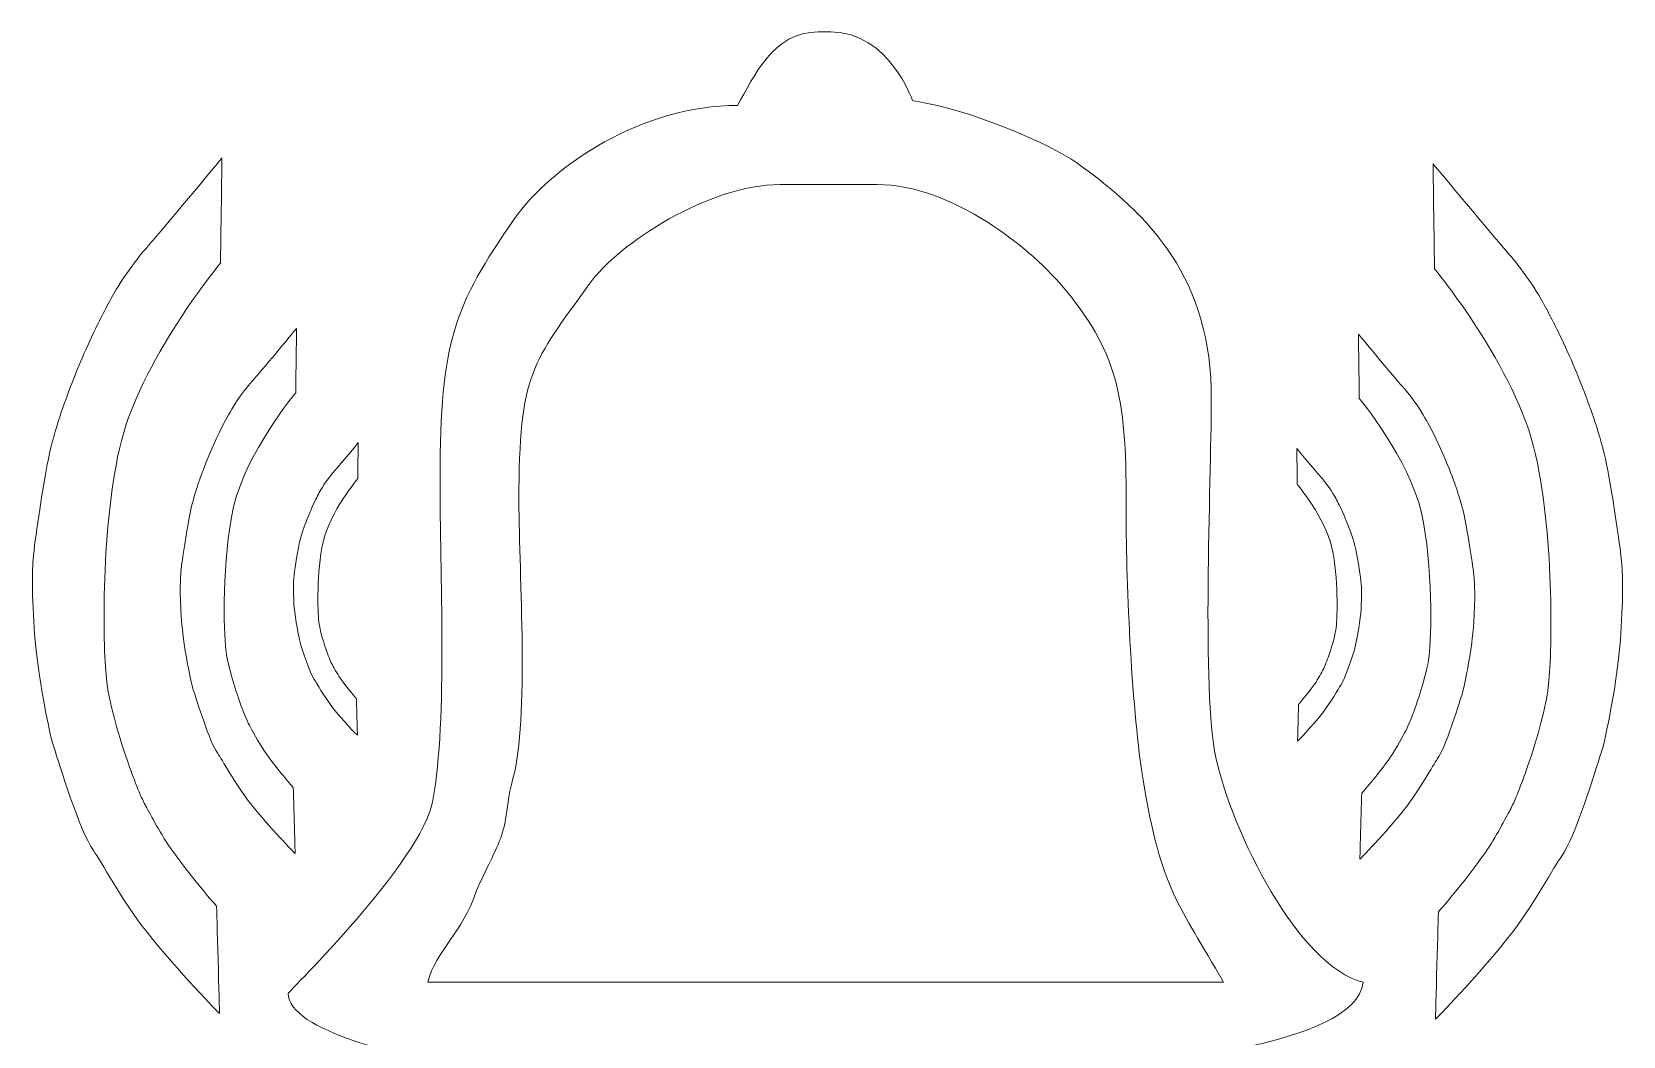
# Model space of a CAD drawing. Header units: millimetres. Extents: x 130143 to 328923, y 19139 to 134795.
# Drawn here: x 231331 to 231505.8, y 66274.4 to 66384.8 of the extents above; entities that cross this region are included whole.
import ezdxf

# ---------------------------------------------------------------- set-up
doc = ezdxf.new("R2010")
doc.units = ezdxf.units.MM
doc.header["$LTSCALE"] = 10
doc.layers.add('邦威智能化', color=7, linetype='Continuous', lineweight=18)

msp = doc.modelspace()

# ---------------------------------------------------------------- linework, layer by layer
at = {"layer": '邦威智能化'}
for points, knots in [([(231408.5116, 66376.67862), (231398.101, 66376.67862), (231388.1128, 66370.12842), (231383.9488, 66364.14042), (231383.9488, 66364.14042), (231377.4136, 66354.73902), (231375.8254, 66350.76942), (231375.8254, 66335.66742), (231375.8254, 66335.66742), (231375.8254, 66325.26702), (231376.6654, 66309.39762), (231375.0454, 66300.35442), (231375.0454, 66300.35442), (231373.8304, 66293.57442), (231359.1484, 66279.31062), (231359.1484, 66279.12162), (231359.1484, 66279.12162), (231359.1484, 66275.06382), (231372.058, 66271.98162), (231377.5594, 66271.41522), (231377.5594, 66271.41522), (231384.4804, 66270.41322), (231394.8424, 66270.42222), (231403.1752, 66270.42222), (231403.1752, 66270.42222), (231406.0696, 66264.64182), (231409.9852, 66253.01802), (231419.047, 66253.74942), (231419.047, 66253.74942), (231426.9172, 66253.38282), (231432.4552, 66264.29802), (231435.1936, 66271.04442), (231435.1936, 66271.04442), (231435.1936, 66271.04442), (231442.5316, 66271.04442), (231442.5316, 66271.04442), (231442.5316, 66271.04442), (231452.7298, 66271.04442), (231476.5882, 66273.30522), (231477.2194, 66280.36422), (231477.2194, 66280.36422), (231470.1028, 66282.13482), (231462.8524, 66296.80902), (231461.041, 66305.06322), (231461.041, 66305.06322), (231459.4942, 66312.11862), (231460.5022, 66335.01102), (231460.5496, 66344.37342), (231460.5496, 66344.37342), (231460.6168, 66357.57582), (231453.8608, 66364.59942), (231445.7596, 66370.36422), (231445.7596, 66370.36422), (231442.5142, 66372.67482), (231435.1984, 66375.47082), (231431.0374, 66376.53522), (231431.0374, 66376.53522), (231430.0114, 66376.79742), (231427.7296, 66377.20842), (231427.7296, 66377.20842), (231427.7296, 66377.20842), (231427.7296, 66377.20842), (231425.1646, 66384.70182), (231418.7656, 66384.75342), (231418.7656, 66384.75342), (231418.7656, 66384.75342), (231417.3652, 66384.75642), (231417.3652, 66384.75642), (231417.3652, 66384.75642), (231412.4242, 66384.75642), (231410.2792, 66379.79142), (231408.5116, 66376.67862)], [0, 0, 0, 0, 0.052631579, 0.052631579, 0.052631579, 0.052631589, 0.105263158, 0.105263158, 0.105263158, 0.105263168, 0.157894737, 0.157894737, 0.157894737, 0.157894747, 0.210526316, 0.210526316, 0.210526316, 0.210526326, 0.263157895, 0.263157895, 0.263157895, 0.263157905, 0.315789474, 0.315789474, 0.315789474, 0.315789484, 0.368421053, 0.368421053, 0.368421053, 0.368421063, 0.421052632, 0.421052632, 0.421052632, 0.421052642, 0.473684211, 0.473684211, 0.473684211, 0.473684221, 0.526315789, 0.526315789, 0.526315789, 0.526315799, 0.578947368, 0.578947368, 0.578947368, 0.578947378, 0.631578947, 0.631578947, 0.631578947, 0.631578957, 0.684210526, 0.684210526, 0.684210526, 0.684210536, 0.736842105, 0.736842105, 0.736842105, 0.736842115, 0.789473684, 0.789473684, 0.789473684, 0.789473694, 0.842105263, 0.842105263, 0.842105263, 0.842105273, 0.894736842, 0.894736842, 0.894736842, 0.894736852, 1, 1, 1, 1]), ([(231351.7144, 66359.35482), (231351.7144, 66359.35482), (231342.721, 66348.48822), (231340.606, 66338.94102), (231340.606, 66338.94102), (231338.491, 66329.39442), (231338.8192, 66316.65282), (231339.214, 66313.39542), (231339.214, 66313.39542), (231339.4678, 66311.30922), (231340.3648, 66307.92102), (231341.482, 66304.69422), (231341.482, 66304.69422), (231342.1084, 66302.88402), (231342.9604, 66300.67422), (231343.4332, 66299.86482), (231343.4332, 66299.86482), (231343.8652, 66299.12562), (231344.9914, 66296.84922), (231346.1308, 66295.22982), (231346.1308, 66295.22982), (231348.4642, 66291.91242), (231351.2812, 66288.71922), (231351.2812, 66288.71922), (231351.2812, 66288.71922), (231351.2812, 66288.71922), (231351.6124, 66276.91782), (231351.6124, 66276.91782), (231351.6124, 66276.91782), (231351.6124, 66276.91782), (231347.0278, 66281.57562), (231343.642, 66285.85962), (231343.642, 66285.85962), (231340.8358, 66289.40922), (231338.482, 66293.84202), (231337.7782, 66294.81282), (231337.7782, 66294.81282), (231336.223, 66296.95782), (231334.0564, 66304.24482), (231333.3964, 66306.20022), (231333.3964, 66306.20022), (231333.0262, 66307.29522), (231332.0218, 66312.09702), (231331.4938, 66316.49922), (231331.4938, 66316.49922), (231331.0792, 66319.94922), (231330.9904, 66324.89142), (231331.105, 66326.43222), (231331.105, 66326.43222), (231331.2562, 66328.45962), (231331.8406, 66332.56902), (231332.6926, 66337.21482), (231332.6926, 66337.21482), (231333.3142, 66340.60422), (231334.4614, 66343.67322), (231335.1274, 66345.46842), (231335.1274, 66345.46842), (231335.7436, 66347.13102), (231336.772, 66349.62222), (231338.0122, 66352.18782), (231338.0122, 66352.18782), (231338.7082, 66353.62662), (231339.4744, 66355.09182), (231340.2712, 66356.44482), (231340.2712, 66356.44482), (231341.6926, 66358.85982), (231343.5184, 66360.96882), (231344.2906, 66361.85022), (231344.2906, 66361.85022), (231346.2694, 66364.10982), (231351.8704, 66370.90182), (231351.8704, 66370.90182), (231351.8704, 66370.90182), (231351.8704, 66370.90182), (231351.7144, 66359.35482), (231351.7144, 66359.35482)], [0, 0, 0, 0, 0.05, 0.05, 0.05, 0.05000001, 0.1, 0.1, 0.1, 0.10000001, 0.15, 0.15, 0.15, 0.15000001, 0.2, 0.2, 0.2, 0.20000001, 0.25, 0.25, 0.25, 0.25000001, 0.3, 0.3, 0.3, 0.30000001, 0.35, 0.35, 0.35, 0.35000001, 0.4, 0.4, 0.4, 0.40000001, 0.45, 0.45, 0.45, 0.45000001, 0.5, 0.5, 0.5, 0.50000001, 0.55, 0.55, 0.55, 0.55000001, 0.6, 0.6, 0.6, 0.60000001, 0.65, 0.65, 0.65, 0.65000001, 0.7, 0.7, 0.7, 0.70000001, 0.75, 0.75, 0.75, 0.75000001, 0.8, 0.8, 0.8, 0.80000001, 0.85, 0.85, 0.85, 0.85000001, 0.9, 0.9, 0.9, 0.90000001, 1, 1, 1, 1]), ([(231485.0638, 66358.72902), (231485.0638, 66358.72902), (231494.0572, 66347.86242), (231496.1722, 66338.31522), (231496.1722, 66338.31522), (231498.2872, 66328.76862), (231497.959, 66316.02702), (231497.5642, 66312.76962), (231497.5642, 66312.76962), (231497.311, 66310.68342), (231496.4134, 66307.29522), (231495.2962, 66304.06842), (231495.2962, 66304.06842), (231494.6698, 66302.25822), (231493.8178, 66300.04842), (231493.345, 66299.23902), (231493.345, 66299.23902), (231492.913, 66298.49982), (231491.7868, 66296.22342), (231490.6474, 66294.60402), (231490.6474, 66294.60402), (231488.314, 66291.28662), (231485.497, 66288.09342), (231485.497, 66288.09342), (231485.497, 66288.09342), (231485.497, 66288.09342), (231485.1658, 66276.29202), (231485.1658, 66276.29202), (231485.1658, 66276.29202), (231485.1658, 66276.29202), (231489.7504, 66280.94982), (231493.1362, 66285.23382), (231493.1362, 66285.23382), (231495.9424, 66288.78342), (231498.2962, 66293.21622), (231499.0006, 66294.18702), (231499.0006, 66294.18702), (231500.5552, 66296.33202), (231502.7218, 66303.61902), (231503.3824, 66305.57442), (231503.3824, 66305.57442), (231503.752, 66306.66942), (231504.757, 66311.47122), (231505.285, 66315.87342), (231505.285, 66315.87342), (231505.699, 66319.32342), (231505.7878, 66324.26562), (231505.6732, 66325.80642), (231505.6732, 66325.80642), (231505.522, 66327.83382), (231504.9376, 66331.94322), (231504.0856, 66336.58902), (231504.0856, 66336.58902), (231503.464, 66339.97842), (231502.3168, 66343.04742), (231501.6508, 66344.84262), (231501.6508, 66344.84262), (231501.0346, 66346.50522), (231500.0062, 66348.99642), (231498.766, 66351.56202), (231498.766, 66351.56202), (231498.07, 66353.00082), (231497.3038, 66354.46602), (231496.507, 66355.81902), (231496.507, 66355.81902), (231495.0856, 66358.23402), (231493.2598, 66360.34302), (231492.4876, 66361.22442), (231492.4876, 66361.22442), (231490.5088, 66363.48402), (231484.9078, 66370.27602), (231484.9078, 66370.27602), (231484.9078, 66370.27602), (231484.9078, 66370.27602), (231485.0638, 66358.72902), (231485.0638, 66358.72902)], [0, 0, 0, 0, 0.05, 0.05, 0.05, 0.05000001, 0.1, 0.1, 0.1, 0.10000001, 0.15, 0.15, 0.15, 0.15000001, 0.2, 0.2, 0.2, 0.20000001, 0.25, 0.25, 0.25, 0.25000001, 0.3, 0.3, 0.3, 0.30000001, 0.35, 0.35, 0.35, 0.35000001, 0.4, 0.4, 0.4, 0.40000001, 0.45, 0.45, 0.45, 0.45000001, 0.5, 0.5, 0.5, 0.50000001, 0.55, 0.55, 0.55, 0.55000001, 0.6, 0.6, 0.6, 0.60000001, 0.65, 0.65, 0.65, 0.65000001, 0.7, 0.7, 0.7, 0.70000001, 0.75, 0.75, 0.75, 0.75000001, 0.8, 0.8, 0.8, 0.80000001, 0.85, 0.85, 0.85, 0.85000001, 0.9, 0.9, 0.9, 0.90000001, 1, 1, 1, 1]), ([(231374.491, 66280.36422), (231374.491, 66280.36422), (231461.8774, 66280.36422), (231461.8774, 66280.36422), (231461.8774, 66280.36422), (231457.0156, 66288.92322), (231455.065, 66290.40702), (231453.0472, 66302.58702), (231453.0472, 66302.58702), (231451.885, 66309.60222), (231451.1566, 66323.88702), (231451.2016, 66331.93722), (231451.2016, 66331.93722), (231451.2694, 66344.15322), (231450.4324, 66349.14762), (231444.649, 66356.28102), (231444.649, 66356.28102), (231440.884, 66360.92382), (231432.0658, 66367.97922), (231423.8536, 66367.97922), (231423.8536, 66367.97922), (231423.8536, 66367.97922), (231413.1814, 66367.97922), (231413.1814, 66367.97922), (231413.1814, 66367.97922), (231405.4264, 66367.97922), (231395.4616, 66361.57242), (231392.2246, 66357.05322), (231392.2246, 66357.05322), (231385.9546, 66348.29862), (231384.4972, 66347.41182), (231384.4972, 66333.18222), (231384.4972, 66333.18222), (231384.4972, 66324.92262), (231385.6564, 66309.33882), (231383.8324, 66302.73162), (231383.8324, 66302.73162), (231383.0914, 66300.04542), (231383.2948, 66298.54722), (231382.5754, 66296.44302), (231382.5754, 66296.44302), (231382.0162, 66294.80682), (231380.8048, 66292.66242), (231379.8412, 66290.44062), (231379.8412, 66290.44062), (231378.3076, 66285.75762), (231375.3652, 66283.85922), (231374.491, 66280.36422)], [0, 0, 0, 0, 0.076923077, 0.076923077, 0.076923077, 0.076923087, 0.153846154, 0.153846154, 0.153846154, 0.153846164, 0.230769231, 0.230769231, 0.230769231, 0.230769241, 0.307692308, 0.307692308, 0.307692308, 0.307692318, 0.384615385, 0.384615385, 0.384615385, 0.384615395, 0.461538462, 0.461538462, 0.461538462, 0.461538472, 0.538461538, 0.538461538, 0.538461538, 0.538461548, 0.615384615, 0.615384615, 0.615384615, 0.615384625, 0.692307692, 0.692307692, 0.692307692, 0.692307702, 0.769230769, 0.769230769, 0.769230769, 0.769230779, 0.846153846, 0.846153846, 0.846153846, 0.846153856, 1, 1, 1, 1]), ([(231359.9722, 66345.09282), (231359.9722, 66345.09282), (231354.4534, 66338.42382), (231353.155, 66332.56482), (231353.155, 66332.56482), (231351.8566, 66326.70522), (231352.0588, 66318.88602), (231352.3006, 66316.88682), (231352.3006, 66316.88682), (231352.456, 66315.60642), (231353.0062, 66313.52742), (231353.6926, 66311.54622), (231353.6926, 66311.54622), (231354.0772, 66310.43622), (231354.5998, 66309.07962), (231354.8896, 66308.58222), (231354.8896, 66308.58222), (231355.1554, 66308.12922), (231355.8466, 66306.73242), (231356.545, 66305.73822), (231356.545, 66305.73822), (231357.9772, 66303.70242), (231359.7064, 66301.74342), (231359.7064, 66301.74342), (231359.7064, 66301.74342), (231359.7064, 66301.74342), (231359.9098, 66294.50022), (231359.9098, 66294.50022), (231359.9098, 66294.50022), (231359.9098, 66294.50022), (231357.0958, 66297.35862), (231355.018, 66299.98782), (231355.018, 66299.98782), (231353.296, 66302.16642), (231351.8512, 66304.88682), (231351.4198, 66305.48262), (231351.4198, 66305.48262), (231350.4646, 66306.79902), (231349.135, 66311.27082), (231348.73, 66312.47082), (231348.73, 66312.47082), (231348.5032, 66313.14282), (231347.8864, 66316.09002), (231347.5624, 66318.79182), (231347.5624, 66318.79182), (231347.3086, 66320.90862), (231347.2534, 66323.94162), (231347.3242, 66324.88722), (231347.3242, 66324.88722), (231347.4166, 66326.13162), (231347.7754, 66328.65402), (231348.2986, 66331.50522), (231348.2986, 66331.50522), (231348.6802, 66333.58482), (231349.3834, 66335.46882), (231349.7926, 66336.57102), (231349.7926, 66336.57102), (231350.1706, 66337.59102), (231350.8018, 66339.11922), (231351.5632, 66340.69422), (231351.5632, 66340.69422), (231351.9904, 66341.57682), (231352.4602, 66342.47622), (231352.9498, 66343.30662), (231352.9498, 66343.30662), (231353.8216, 66344.78862), (231354.9424, 66346.08342), (231355.4164, 66346.62402), (231355.4164, 66346.62402), (231356.6308, 66348.01062), (231360.0682, 66352.17882), (231360.0682, 66352.17882), (231360.0682, 66352.17882), (231360.0682, 66352.17882), (231359.9722, 66345.09282), (231359.9722, 66345.09282)], [0, 0, 0, 0, 0.05, 0.05, 0.05, 0.05000001, 0.1, 0.1, 0.1, 0.10000001, 0.15, 0.15, 0.15, 0.15000001, 0.2, 0.2, 0.2, 0.20000001, 0.25, 0.25, 0.25, 0.25000001, 0.3, 0.3, 0.3, 0.30000001, 0.35, 0.35, 0.35, 0.35000001, 0.4, 0.4, 0.4, 0.40000001, 0.45, 0.45, 0.45, 0.45000001, 0.5, 0.5, 0.5, 0.50000001, 0.55, 0.55, 0.55, 0.55000001, 0.6, 0.6, 0.6, 0.60000001, 0.65, 0.65, 0.65, 0.65000001, 0.7, 0.7, 0.7, 0.70000001, 0.75, 0.75, 0.75, 0.75000001, 0.8, 0.8, 0.8, 0.80000001, 0.85, 0.85, 0.85, 0.85000001, 0.9, 0.9, 0.9, 0.90000001, 1, 1, 1, 1]), ([(231476.806, 66344.46702), (231476.806, 66344.46702), (231482.3254, 66337.79802), (231483.6232, 66331.93902), (231483.6232, 66331.93902), (231484.9216, 66326.07942), (231484.72, 66318.26022), (231484.4776, 66316.26102), (231484.4776, 66316.26102), (231484.3222, 66314.98062), (231483.772, 66312.90162), (231483.0856, 66310.92102), (231483.0856, 66310.92102), (231482.701, 66309.81042), (231482.179, 66308.45382), (231481.8886, 66307.95642), (231481.8886, 66307.95642), (231481.6228, 66307.50342), (231480.9316, 66306.10662), (231480.2332, 66305.11302), (231480.2332, 66305.11302), (231478.801, 66303.07662), (231477.0718, 66301.11762), (231477.0718, 66301.11762), (231477.0718, 66301.11762), (231477.0718, 66301.11762), (231476.8684, 66293.87442), (231476.8684, 66293.87442), (231476.8684, 66293.87442), (231476.8684, 66293.87442), (231479.6824, 66296.73282), (231481.7602, 66299.36202), (231481.7602, 66299.36202), (231483.4828, 66301.54062), (231484.927, 66304.26102), (231485.359, 66304.85682), (231485.359, 66304.85682), (231486.3136, 66306.17322), (231487.6432, 66310.64502), (231488.0482, 66311.84502), (231488.0482, 66311.84502), (231488.275, 66312.51702), (231488.8918, 66315.46422), (231489.2158, 66318.16602), (231489.2158, 66318.16602), (231489.4702, 66320.28282), (231489.5248, 66323.31642), (231489.454, 66324.26142), (231489.454, 66324.26142), (231489.3616, 66325.50582), (231489.0028, 66328.02822), (231488.4796, 66330.87942), (231488.4796, 66330.87942), (231488.098, 66332.95902), (231487.3948, 66334.84302), (231486.9862, 66335.94522), (231486.9862, 66335.94522), (231486.6076, 66336.96522), (231485.9764, 66338.49342), (231485.215, 66340.06842), (231485.215, 66340.06842), (231484.7878, 66340.95102), (231484.318, 66341.85042), (231483.829, 66342.68082), (231483.829, 66342.68082), (231482.9566, 66344.16282), (231481.8358, 66345.45762), (231481.3618, 66345.99822), (231481.3618, 66345.99822), (231480.148, 66347.38482), (231476.7106, 66351.55302), (231476.7106, 66351.55302), (231476.7106, 66351.55302), (231476.7106, 66351.55302), (231476.806, 66344.46702), (231476.806, 66344.46702)], [0, 0, 0, 0, 0.05, 0.05, 0.05, 0.05000001, 0.1, 0.1, 0.1, 0.10000001, 0.15, 0.15, 0.15, 0.15000001, 0.2, 0.2, 0.2, 0.20000001, 0.25, 0.25, 0.25, 0.25000001, 0.3, 0.3, 0.3, 0.30000001, 0.35, 0.35, 0.35, 0.35000001, 0.4, 0.4, 0.4, 0.40000001, 0.45, 0.45, 0.45, 0.45000001, 0.5, 0.5, 0.5, 0.50000001, 0.55, 0.55, 0.55, 0.55000001, 0.6, 0.6, 0.6, 0.60000001, 0.65, 0.65, 0.65, 0.65000001, 0.7, 0.7, 0.7, 0.70000001, 0.75, 0.75, 0.75, 0.75000001, 0.8, 0.8, 0.8, 0.80000001, 0.85, 0.85, 0.85, 0.85000001, 0.9, 0.9, 0.9, 0.90000001, 1, 1, 1, 1]), ([(231366.7852, 66335.68122), (231366.7852, 66335.68122), (231363.7096, 66331.96422), (231362.986, 66328.69902), (231362.986, 66328.69902), (231362.2618, 66325.43322), (231362.3752, 66321.07542), (231362.5096, 66319.96122), (231362.5096, 66319.96122), (231362.5966, 66319.24722), (231362.9032, 66318.08862), (231363.2854, 66316.98462), (231363.2854, 66316.98462), (231363.4996, 66316.36542), (231363.7912, 66315.60942), (231363.9532, 66315.33282), (231363.9532, 66315.33282), (231364.1008, 66315.08022), (231364.486, 66314.30142), (231364.8754, 66313.74762), (231364.8754, 66313.74762), (231365.674, 66312.61302), (231366.6376, 66311.52102), (231366.6376, 66311.52102), (231366.6376, 66311.52102), (231366.6376, 66311.52102), (231366.7504, 66307.48422), (231366.7504, 66307.48422), (231366.7504, 66307.48422), (231366.7504, 66307.48422), (231365.1826, 66309.07722), (231364.0246, 66310.54242), (231364.0246, 66310.54242), (231363.064, 66311.75682), (231362.2594, 66313.27302), (231362.0182, 66313.60542), (231362.0182, 66313.60542), (231361.486, 66314.33862), (231360.7456, 66316.83102), (231360.5194, 66317.49942), (231360.5194, 66317.49942), (231360.3934, 66317.87382), (231360.049, 66319.51662), (231359.869, 66321.02262), (231359.869, 66321.02262), (231359.7274, 66322.20222), (231359.6968, 66323.89302), (231359.7364, 66324.41982), (231359.7364, 66324.41982), (231359.7874, 66325.11342), (231359.9872, 66326.51922), (231360.2788, 66328.10802), (231360.2788, 66328.10802), (231360.4918, 66329.26722), (231360.8842, 66330.31782), (231361.1116, 66330.93162), (231361.1116, 66330.93162), (231361.3222, 66331.49982), (231361.6744, 66332.35182), (231362.0992, 66333.22962), (231362.0992, 66333.22962), (231362.3368, 66333.72162), (231362.5984, 66334.22322), (231362.8714, 66334.68522), (231362.8714, 66334.68522), (231363.3574, 66335.51202), (231363.982, 66336.23322), (231364.2466, 66336.53442), (231364.2466, 66336.53442), (231364.9228, 66337.30722), (231366.8386, 66339.63042), (231366.8386, 66339.63042), (231366.8386, 66339.63042), (231366.8386, 66339.63042), (231366.7852, 66335.68122), (231366.7852, 66335.68122)], [0, 0, 0, 0, 0.05, 0.05, 0.05, 0.05000001, 0.1, 0.1, 0.1, 0.10000001, 0.15, 0.15, 0.15, 0.15000001, 0.2, 0.2, 0.2, 0.20000001, 0.25, 0.25, 0.25, 0.25000001, 0.3, 0.3, 0.3, 0.30000001, 0.35, 0.35, 0.35, 0.35000001, 0.4, 0.4, 0.4, 0.40000001, 0.45, 0.45, 0.45, 0.45000001, 0.5, 0.5, 0.5, 0.50000001, 0.55, 0.55, 0.55, 0.55000001, 0.6, 0.6, 0.6, 0.60000001, 0.65, 0.65, 0.65, 0.65000001, 0.7, 0.7, 0.7, 0.70000001, 0.75, 0.75, 0.75, 0.75000001, 0.8, 0.8, 0.8, 0.80000001, 0.85, 0.85, 0.85, 0.85000001, 0.9, 0.9, 0.9, 0.90000001, 1, 1, 1, 1]), ([(231469.993, 66335.05542), (231469.993, 66335.05542), (231473.0686, 66331.33842), (231473.7928, 66328.07322), (231473.7928, 66328.07322), (231474.5164, 66324.80742), (231474.403, 66320.44962), (231474.2686, 66319.33542), (231474.2686, 66319.33542), (231474.1816, 66318.62142), (231473.875, 66317.46282), (231473.4928, 66316.35882), (231473.4928, 66316.35882), (231473.2786, 66315.73962), (231472.987, 66314.98422), (231472.8256, 66314.70702), (231472.8256, 66314.70702), (231472.6774, 66314.45442), (231472.2922, 66313.67562), (231471.9034, 66313.12182), (231471.9034, 66313.12182), (231471.1048, 66311.98722), (231470.1406, 66310.89522), (231470.1406, 66310.89522), (231470.1406, 66310.89522), (231470.1406, 66310.89522), (231470.0278, 66306.85842), (231470.0278, 66306.85842), (231470.0278, 66306.85842), (231470.0278, 66306.85842), (231471.5956, 66308.45142), (231472.7536, 66309.91662), (231472.7536, 66309.91662), (231473.7142, 66311.13102), (231474.5188, 66312.64722), (231474.76, 66312.97962), (231474.76, 66312.97962), (231475.2922, 66313.71282), (231476.0326, 66316.20522), (231476.2588, 66316.87362), (231476.2588, 66316.87362), (231476.3848, 66317.24862), (231476.7292, 66318.89082), (231476.9092, 66320.39682), (231476.9092, 66320.39682), (231477.0508, 66321.57642), (231477.0814, 66323.26722), (231477.0418, 66323.79402), (231477.0418, 66323.79402), (231476.9908, 66324.48762), (231476.791, 66325.89402), (231476.4994, 66327.48222), (231476.4994, 66327.48222), (231476.2864, 66328.64142), (231475.8946, 66329.69202), (231475.6666, 66330.30582), (231475.6666, 66330.30582), (231475.456, 66330.87402), (231475.1038, 66331.72602), (231474.6796, 66332.60382), (231474.6796, 66332.60382), (231474.4414, 66333.09582), (231474.1798, 66333.59742), (231473.9068, 66334.06002), (231473.9068, 66334.06002), (231473.4208, 66334.88622), (231472.7962, 66335.60742), (231472.5316, 66335.90862), (231472.5316, 66335.90862), (231471.8554, 66336.68142), (231469.9396, 66339.00462), (231469.9396, 66339.00462), (231469.9396, 66339.00462), (231469.9396, 66339.00462), (231469.993, 66335.05542), (231469.993, 66335.05542)], [0, 0, 0, 0, 0.05, 0.05, 0.05, 0.05000001, 0.1, 0.1, 0.1, 0.10000001, 0.15, 0.15, 0.15, 0.15000001, 0.2, 0.2, 0.2, 0.20000001, 0.25, 0.25, 0.25, 0.25000001, 0.3, 0.3, 0.3, 0.30000001, 0.35, 0.35, 0.35, 0.35000001, 0.4, 0.4, 0.4, 0.40000001, 0.45, 0.45, 0.45, 0.45000001, 0.5, 0.5, 0.5, 0.50000001, 0.55, 0.55, 0.55, 0.55000001, 0.6, 0.6, 0.6, 0.60000001, 0.65, 0.65, 0.65, 0.65000001, 0.7, 0.7, 0.7, 0.70000001, 0.75, 0.75, 0.75, 0.75000001, 0.8, 0.8, 0.8, 0.80000001, 0.85, 0.85, 0.85, 0.85000001, 0.9, 0.9, 0.9, 0.90000001, 1, 1, 1, 1])]:
    msp.add_open_spline(points, degree=3, knots=knots, dxfattribs=at)

doc.saveas('drawing.dxf')
